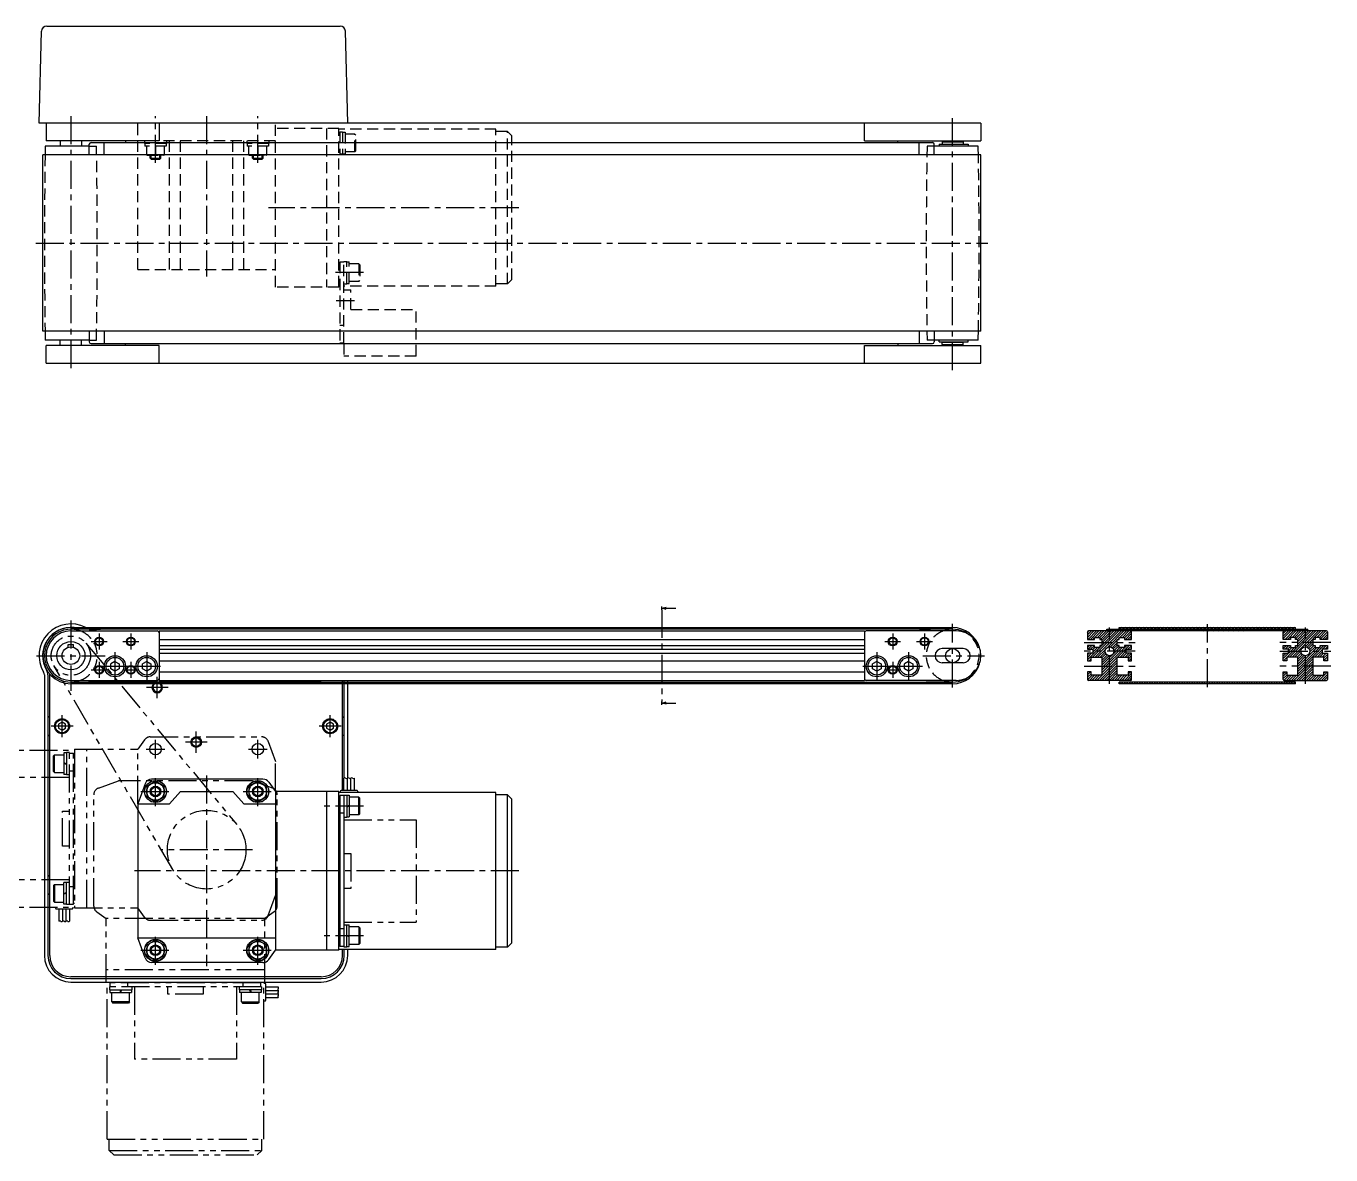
# Model space of a CAD drawing. Extents: x 0 to 1118, y -8 to 640.
# Drawn here: x 378 to 1118, y 0 to 640 of the extents above; entities that cross this region are included whole.
import ezdxf

# ---------------------------------------------------------------- set-up
doc = ezdxf.new("R2010")
doc.units = 0
doc.header["$LTSCALE"] = 0.5
for name, pattern in [('CENTER', [50.8, 31.75, -6.35, 6.35, -6.35]), ('DASHED', [19.05, 12.7, -6.35]), ('PHANTOM', [63.5, 31.75, -6.35, 6.35, -6.35, 6.35, -6.35])]:
    doc.linetypes.add(name, pattern=pattern)
doc.layers.get('0').update_dxf_attribs({"linetype": 'CONTINUOUS'})
for name, color, linetype in [('MSM_CENTER', 1, 'CENTER'), ('MSM_CONTINUOUS', 7, 'CONTINUOUS'), ('MSM_DASHED', 4, 'DASHED'), ('MSM_IMAGINARY', 6, 'PHANTOM'), ('MSM_NARROW', 5, 'CONTINUOUS')]:
    doc.layers.add(name, color=color, linetype=linetype)

# ---------------------------------------------------------------- blocks, each defined once
blk = doc.blocks.new('_OPEN30')
at = {"color": 0, "linetype": 'BYBLOCK'}
for p, q in [((-1, 0.27), (0, 0)), ((0, 0), (-1, -0.27)), ((0, 0), (-1, 0))]:
    blk.add_line(p, q, dxfattribs=at)
blk = doc.blocks.new('*U79')
at = {"layer": 'MSM_CONTINUOUS'}
blk.add_lwpolyline([(741.06, 309.9), (746.56, 309.9)], dxfattribs=at)
at = {"layer": 'MSM_CONTINUOUS', "xscale": 2.5, "yscale": 2.5, "zscale": 2.5, "rotation": 180}
blk.add_blockref('_OPEN30', (738.56, 309.9), dxfattribs=at)
blk = doc.blocks.new('*U80')
at = {"layer": 'MSM_CONTINUOUS'}
blk.add_lwpolyline([(741.06, 256.1), (746.56, 256.1)], dxfattribs=at)
at = {"layer": 'MSM_CONTINUOUS', "xscale": 2.5, "yscale": 2.5, "zscale": 2.5, "rotation": 180}
blk.add_blockref('_OPEN30', (738.56, 256.1), dxfattribs=at)

msp = doc.modelspace()

# ---------------------------------------------------------------- linework, layer by layer
at = {"layer": 'MSM_CENTER'}
for p, q in [((403.52, 588.9), (403.52, 444.9)), ((451.52, 562.4), (451.52, 588.9)), ((480.52, 588.9), (480.52, 497.9)), ((509.52, 562.4), (509.52, 588.9)), ((903.52, 444.9), (903.52, 588.9)), ((567.12, 573.67), (551.22, 573.67)), ((657.52, 536.9), (515.52, 536.9)), ((383.62, 516.9), (923.42, 516.9)), ((569.42, 500.13), (553.52, 500.13)), ((564.32, 484.1), (554.02, 484.1)), ((738.56, 308.9), (738.56, 257.1)), ((403.52, 302.9), (403.52, 263.1)), ((903.52, 265), (903.52, 301)), ((992.49, 267), (992.49, 299)), ((1047.99, 265.1), (1047.99, 300.9)), ((1103.49, 267), (1103.49, 299)), ((415.02, 291), (424.02, 291)), ((419.52, 295.5), (419.52, 286.5)), ((433.02, 291), (442.02, 291)), ((437.52, 295.5), (437.52, 286.5)), ((865.02, 291), (874.02, 291)), ((869.52, 295.5), (869.52, 286.5)), ((883.02, 291), (892.02, 291)), ((887.52, 295.5), (887.52, 286.5)), ((977.99, 290.5), (1006.99, 290.5)), ((1117.99, 290.5), (1088.99, 290.5)), ((384.07, 283), (422.97, 283)), ((428.52, 285), (428.52, 269)), ((446.52, 285), (446.52, 269)), ((860.52, 285), (860.52, 269)), ((878.52, 285), (878.52, 269)), ((886.52, 283), (921.52, 283)), ((1006.99, 285.5), (977.99, 285.5)), ((1088.99, 285.5), (1117.99, 285.5)), ((415.02, 275), (424.02, 275)), ((419.52, 279.5), (419.52, 270.5)), ((420.52, 277), (436.52, 277)), ((433.02, 275), (442.02, 275)), ((437.52, 279.5), (437.52, 270.5)), ((438.52, 277), (454.52, 277)), ((852.52, 277), (868.52, 277)), ((865.02, 275), (874.02, 275)), ((869.52, 279.5), (869.52, 270.5)), ((870.52, 277), (886.52, 277)), ((977.99, 277), (1006.99, 277)), ((1117.99, 277), (1088.99, 277)), ((452.52, 258.9), (452.52, 271.1)), ((458.62, 265), (446.42, 265)), ((398.52, 236.75), (398.52, 249.25)), ((550.52, 236.75), (550.52, 249.25)), ((404.77, 243), (392.27, 243)), ((474.62, 227.9), (474.62, 240.1)), ((556.77, 243), (544.27, 243)), ((446.27, 230), (456.77, 230)), ((451.52, 224.75), (451.52, 235.25)), ((480.72, 234), (468.52, 234)), ((504.27, 230), (514.77, 230)), ((509.52, 224.75), (509.52, 235.25)), ((480.52, 215), (480.52, 107)), ((451.52, 197.75), (451.52, 214.25)), ((509.52, 197.75), (509.52, 214.25)), ((443.27, 206), (459.77, 206)), ((501.27, 206), (517.77, 206)), ((569.42, 197.77), (546.52, 197.77)), ((506.52, 173), (454.52, 173)), ((657.52, 161), (439.52, 161)), ((451.52, 107.75), (451.52, 124.25)), ((509.52, 107.75), (509.52, 124.25)), ((569.42, 124.23), (546.52, 124.23)), ((443.27, 116), (459.77, 116)), ((501.27, 116), (517.77, 116))]:
    msp.add_line(p, q, dxfattribs=at)
at = {"layer": 'MSM_CONTINUOUS'}
for p, q in [((385.52, 584.9), (386.89, 636.98)), ((389.89, 639.9), (556.16, 639.9)), ((560.52, 584.9), (559.16, 636.98)), ((919.52, 584.9), (385.52, 584.9)), ((389.52, 584.9), (389.52, 574.9)), ((453.52, 584.9), (453.52, 574.9)), ((853.52, 574.9), (853.52, 584.9)), ((919.52, 584.9), (919.52, 574.9)), ((413.97, 571.9), (389.02, 571.9)), ((453.52, 574.9), (389.52, 574.9)), ((397.52, 574.9), (397.52, 571.9)), ((409.52, 574.9), (409.52, 571.9)), ((413.97, 566.9), (413.97, 572.9)), ((414.97, 573.9), (892.08, 573.9)), ((422.48, 566.9), (422.48, 573.9)), ((434.52, 574.9), (434.52, 573.9)), ((853.52, 574.9), (919.52, 574.9)), ((872.52, 573.9), (872.52, 574.9)), ((884.57, 566.9), (884.57, 573.9)), ((893.08, 566.9), (893.08, 572.9)), ((918.02, 571.9), (893.08, 571.9)), ((895.87, 572.9), (912.27, 572.9)), ((895.87, 572.9), (895.87, 571.9)), ((897.72, 574.55), (897.52, 574.35)), ((897.52, 574.35), (909.52, 574.35)), ((897.52, 574.35), (897.52, 573.05)), ((897.52, 573.05), (909.52, 573.05)), ((897.72, 574.55), (909.32, 574.55)), ((897.77, 573.05), (897.77, 572.9)), ((899.52, 574.55), (899.52, 574.9)), ((907.52, 574.55), (907.52, 574.9)), ((909.27, 573.05), (909.27, 572.9)), ((909.32, 574.55), (909.52, 574.35)), ((909.32, 574.55), (909.52, 574.35)), ((909.52, 574.35), (909.52, 573.05)), ((912.27, 572.9), (912.27, 571.9)), ((919.42, 566.9), (387.62, 566.9)), ((387.62, 466.9), (387.62, 566.9)), ((919.42, 466.9), (919.42, 566.9)), ((919.42, 466.9), (387.62, 466.9)), ((413.97, 466.9), (413.97, 460.9)), ((422.48, 466.9), (422.48, 459.9)), ((884.57, 466.9), (884.57, 459.9)), ((893.08, 466.9), (893.08, 460.9)), ((413.97, 461.9), (389.02, 461.9)), ((389.52, 448.9), (389.52, 458.9)), ((453.52, 458.9), (389.52, 458.9)), ((397.52, 458.9), (397.52, 461.9)), ((409.52, 458.9), (409.52, 461.9)), ((414.97, 459.9), (892.08, 459.9)), ((434.52, 458.9), (434.52, 459.9)), ((453.52, 448.9), (453.52, 458.9)), ((853.52, 458.9), (919.52, 458.9)), ((853.52, 448.9), (853.52, 458.9)), ((872.52, 459.9), (872.52, 458.9)), ((918.02, 461.9), (893.08, 461.9)), ((895.87, 460.9), (895.87, 461.9)), ((895.87, 460.9), (912.27, 460.9)), ((897.52, 460.75), (909.52, 460.75)), ((897.52, 459.45), (897.52, 460.75)), ((897.52, 459.45), (909.52, 459.45)), ((897.72, 459.25), (897.52, 459.45)), ((897.72, 459.25), (909.32, 459.25)), ((897.77, 460.75), (897.77, 460.9)), ((899.52, 458.9), (899.52, 459.25)), ((907.52, 458.9), (907.52, 459.25)), ((909.27, 460.75), (909.27, 460.9)), ((909.32, 459.25), (909.52, 459.45)), ((909.52, 459.45), (909.52, 460.75)), ((912.27, 460.9), (912.27, 461.9)), ((919.52, 448.9), (919.52, 458.9)), ((389.52, 448.9), (919.52, 448.9)), ((738.56, 308.9), (738.56, 310.9)), ((403.52, 298.9), (903.52, 298.9)), ((903.52, 298), (403.52, 298)), ((403.52, 297), (452.52, 297)), ((422.42, 297.99), (413.97, 297.26)), ((413.97, 297.26), (413.99, 297)), ((453.52, 297), (853.52, 297)), ((453.52, 297), (453.52, 269)), ((853.52, 297), (853.52, 269)), ((905.52, 297), (854.52, 297)), ((884.63, 297.99), (893.08, 297.26)), ((893.06, 297), (893.08, 297.26)), ((979.99, 296.5), (979.99, 292.25)), ((1115.49, 297), (980.49, 297)), ((990.99, 297), (990.99, 298)), ((990.99, 298), (1104.99, 298)), ((997.99, 298), (997.99, 298.9)), ((997.99, 298.9), (1097.99, 298.9)), ((1004.99, 292.25), (1004.99, 296.5)), ((1090.99, 292.25), (1090.99, 296.5)), ((1097.99, 298), (1097.99, 298.9)), ((1104.99, 297), (1104.99, 298)), ((1115.99, 296.5), (1115.99, 292.25)), ((402.02, 289.4), (405.02, 289.4)), ((402.02, 287.77), (402.02, 289.4)), ((405.02, 287.77), (405.02, 289.4)), ((453.52, 292.2), (853.52, 292.2)), ((453.52, 288.7), (853.52, 288.7)), ((979.99, 292.25), (983.99, 292.25)), ((983.99, 288.75), (979.99, 288.75)), ((979.99, 288.75), (979.99, 286.6)), ((983.99, 292.25), (983.99, 293.35)), ((983.99, 293.35), (986.99, 293.35)), ((983.99, 287.65), (983.99, 288.75)), ((986.99, 293.35), (986.99, 292.25)), ((986.99, 292.25), (988.19, 292.25)), ((986.99, 288.75), (986.99, 287.65)), ((988.19, 288.75), (986.99, 288.75)), ((988.19, 292.25), (988.19, 288.75)), ((996.79, 288.75), (996.79, 292.25)), ((996.79, 292.25), (997.99, 292.25)), ((997.99, 288.75), (996.79, 288.75)), ((997.99, 293.35), (1000.99, 293.35)), ((997.99, 292.25), (997.99, 293.35)), ((997.99, 287.65), (997.99, 288.75)), ((1000.99, 293.35), (1000.99, 292.25)), ((1000.99, 292.25), (1004.99, 292.25)), ((1000.99, 288.75), (1000.99, 287.65)), ((1004.99, 288.75), (1000.99, 288.75)), ((1004.99, 286.6), (1004.99, 288.75)), ((1094.99, 292.25), (1090.99, 292.25)), ((1090.99, 288.75), (1094.99, 288.75)), ((1090.99, 286.6), (1090.99, 288.75)), ((1094.99, 293.35), (1094.99, 292.25)), ((1097.99, 293.35), (1094.99, 293.35)), ((1094.99, 288.75), (1094.99, 287.65)), ((1097.99, 292.25), (1097.99, 293.35)), ((1099.19, 292.25), (1097.99, 292.25)), ((1097.99, 287.65), (1097.99, 288.75)), ((1097.99, 288.75), (1099.19, 288.75)), ((1099.19, 288.75), (1099.19, 292.25)), ((1107.79, 292.25), (1107.79, 288.75)), ((1108.99, 292.25), (1107.79, 292.25)), ((1107.79, 288.75), (1108.99, 288.75)), ((1108.99, 293.35), (1108.99, 292.25)), ((1111.99, 293.35), (1108.99, 293.35)), ((1108.99, 288.75), (1108.99, 287.65)), ((1111.99, 292.25), (1111.99, 293.35)), ((1115.99, 292.25), (1111.99, 292.25)), ((1111.99, 288.75), (1115.99, 288.75)), ((1111.99, 287.65), (1111.99, 288.75)), ((1115.99, 288.75), (1115.99, 286.6)), ((453.52, 286.6), (853.52, 286.6)), ((453.52, 284.4), (853.52, 284.4)), ((909.52, 287), (897.52, 287)), ((979.99, 286.6), (982.99, 286.6)), ((982.99, 284.4), (979.99, 284.4)), ((979.99, 284.4), (979.99, 280.1)), ((981.99, 282.1), (988.19, 282.1)), ((981.99, 280.1), (981.99, 282.1)), ((982.99, 286.6), (982.99, 284.4)), ((986.99, 287.65), (983.99, 287.65)), ((988.19, 282.1), (988.19, 271.9)), ((996.79, 271.9), (996.79, 282.1)), ((996.79, 282.1), (1002.99, 282.1)), ((1000.99, 287.65), (997.99, 287.65)), ((1001.99, 286.6), (1004.99, 286.6)), ((1001.99, 284.4), (1001.99, 286.6)), ((1004.99, 284.4), (1001.99, 284.4)), ((1002.99, 282.1), (1002.99, 280.1)), ((1004.99, 280.1), (1004.99, 284.4)), ((1093.99, 286.6), (1090.99, 286.6)), ((1090.99, 284.4), (1093.99, 284.4)), ((1090.99, 280.1), (1090.99, 284.4)), ((1092.99, 282.1), (1092.99, 280.1)), ((1099.19, 282.1), (1092.99, 282.1)), ((1093.99, 284.4), (1093.99, 286.6)), ((1094.99, 287.65), (1097.99, 287.65)), ((1099.19, 271.9), (1099.19, 282.1)), ((1107.79, 282.1), (1107.79, 271.9)), ((1113.99, 282.1), (1107.79, 282.1)), ((1108.99, 287.65), (1111.99, 287.65)), ((1112.99, 286.6), (1112.99, 284.4)), ((1115.99, 286.6), (1112.99, 286.6)), ((1112.99, 284.4), (1115.99, 284.4)), ((1113.99, 280.1), (1113.99, 282.1)), ((1115.99, 284.4), (1115.99, 280.1)), ((428.52, 279.75), (426.14, 278.37)), ((426.14, 275.63), (426.14, 278.37)), ((428.52, 274.25), (426.14, 275.63)), ((428.52, 279.75), (430.9, 278.37)), ((430.9, 275.63), (428.52, 274.25)), ((430.9, 278.37), (430.9, 275.63)), ((446.52, 279.75), (444.14, 278.37)), ((444.14, 275.63), (444.14, 278.37)), ((446.52, 274.25), (444.14, 275.63)), ((446.52, 279.75), (448.9, 278.37)), ((448.9, 275.63), (446.52, 274.25)), ((448.9, 278.37), (448.9, 275.63)), ((453.52, 280.1), (853.52, 280.1)), ((453.52, 273.9), (853.52, 273.9)), ((860.52, 279.75), (858.14, 278.37)), ((858.14, 275.63), (858.14, 278.37)), ((860.52, 274.25), (858.14, 275.63)), ((860.52, 279.75), (862.9, 278.37)), ((862.9, 275.63), (860.52, 274.25)), ((862.9, 278.37), (862.9, 275.63)), ((878.52, 279.75), (876.14, 278.37)), ((876.14, 275.63), (876.14, 278.37)), ((878.52, 274.25), (876.14, 275.63)), ((878.52, 279.75), (880.9, 278.37)), ((880.9, 275.63), (878.52, 274.25)), ((880.9, 278.37), (880.9, 275.63)), ((909.52, 279), (897.52, 279)), ((979.99, 280.1), (981.99, 280.1)), ((981.99, 273.9), (979.99, 273.9)), ((979.99, 273.9), (979.99, 269.5)), ((981.99, 271.9), (981.99, 273.9)), ((1002.99, 280.1), (1004.99, 280.1)), ((1004.99, 273.9), (1002.99, 273.9)), ((1002.99, 273.9), (1002.99, 271.9)), ((1004.99, 269.5), (1004.99, 273.9)), ((1092.99, 280.1), (1090.99, 280.1)), ((1090.99, 273.9), (1092.99, 273.9)), ((1090.99, 269.5), (1090.99, 273.9)), ((1092.99, 273.9), (1092.99, 271.9)), ((1115.99, 280.1), (1113.99, 280.1)), ((1113.99, 271.9), (1113.99, 273.9)), ((1113.99, 273.9), (1115.99, 273.9)), ((1115.99, 273.9), (1115.99, 269.5)), ((388.52, 272.18), (388.52, 113)), ((390.52, 272.18), (390.52, 113)), ((391.52, 113), (391.52, 272.57)), ((403.52, 269), (452.52, 269)), ((403.52, 268), (903.52, 268)), ((903.52, 267.1), (403.52, 267.1)), ((545.52, 268), (413.47, 268)), ((453.52, 269), (853.52, 269)), ((557.52, 268), (557.52, 269)), ((557.52, 206.5), (557.52, 267.1)), ((558.52, 268), (558.52, 269)), ((558.52, 213.65), (558.52, 267.1)), ((560.52, 268), (560.52, 269)), ((560.52, 213.65), (560.52, 267.1)), ((905.52, 269), (854.52, 269)), ((888.52, 269), (903.52, 269)), ((1004.49, 269), (980.49, 269)), ((988.19, 271.9), (981.99, 271.9)), ((1002.99, 271.9), (996.79, 271.9)), ((997.99, 267.1), (997.99, 268)), ((1097.99, 268), (997.99, 268)), ((1097.99, 267.1), (997.99, 267.1)), ((1091.49, 269), (1115.49, 269)), ((1092.99, 271.9), (1099.19, 271.9)), ((1097.99, 267.1), (1097.99, 268)), ((1107.79, 271.9), (1113.99, 271.9)), ((738.56, 255.1), (738.56, 257.1)), ((398.52, 245.31), (396.52, 244.15)), ((396.52, 244.15), (396.52, 241.85)), ((400.52, 244.15), (398.52, 245.31)), ((400.52, 241.85), (400.52, 244.15)), ((550.52, 245.31), (548.52, 244.15)), ((548.52, 244.15), (548.52, 241.85)), ((552.52, 244.15), (550.52, 245.31)), ((552.52, 241.85), (552.52, 244.15)), ((396.52, 241.85), (398.52, 240.69)), ((398.52, 240.69), (400.52, 241.85)), ((548.52, 241.85), (550.52, 240.69)), ((550.52, 240.69), (552.52, 241.85)), ((445.58, 210.35), (441.52, 199)), ((451.52, 211.77), (446.52, 208.89)), ((446.52, 208.89), (446.52, 203.11)), ((512.47, 213), (449.34, 213)), ((456.52, 208.89), (451.52, 211.77)), ((456.52, 203.11), (456.52, 208.89)), ((509.52, 211.77), (504.52, 208.89)), ((504.52, 208.89), (504.52, 203.11)), ((514.52, 208.89), (509.52, 211.77)), ((514.52, 203.11), (514.52, 208.89)), ((515.72, 211.32), (519.52, 206)), ((558.29, 206.5), (558.29, 213.55)), ((560.29, 206.5), (560.29, 213.55)), ((562.29, 206.5), (562.29, 213.55)), ((564.29, 206.5), (564.29, 213.55)), ((446.52, 203.11), (451.52, 200.23)), ((451.52, 200.23), (456.52, 203.11)), ((459.52, 199), (465.61, 206)), ((465.61, 206), (495.44, 206)), ((501.52, 199), (495.44, 206)), ((504.52, 203.11), (509.52, 200.23)), ((509.52, 200.23), (514.52, 203.11)), ((519.52, 206), (519.52, 116)), ((555.52, 206), (519.52, 206)), ((548.52, 206), (548.52, 116)), ((555.52, 116), (555.52, 206)), ((644.52, 205.5), (555.52, 205.5)), ((556.02, 203.27), (555.52, 203.27)), ((556.02, 203.77), (556.02, 118.23)), ((558.32, 203.77), (556.02, 203.77)), ((556.29, 206), (556.29, 205.5)), ((565.79, 206.5), (556.79, 206.5)), ((558.32, 204.02), (558.32, 117.98)), ((558.32, 204.02), (559.92, 204.02)), ((559.92, 204.02), (559.92, 191.52)), ((559.92, 203.87), (561.42, 203.87)), ((561.42, 203.87), (561.42, 191.67)), ((566.82, 202.77), (561.42, 202.77)), ((566.29, 206), (566.29, 205.5)), ((566.82, 192.77), (566.82, 202.77)), ((566.82, 202.77), (567.42, 202.17)), ((567.42, 193.37), (567.42, 202.17)), ((644.52, 116.5), (644.52, 205.5)), ((651.02, 204.2), (644.52, 204.2)), ((651.02, 117.8), (651.02, 204.2)), ((651.02, 204.2), (653.52, 201.7)), ((653.52, 120.3), (653.52, 201.7)), ((441.52, 199), (441.52, 123)), ((441.52, 199), (459.52, 199)), ((501.52, 199), (519.52, 199)), ((558.32, 193.77), (556.02, 193.77)), ((559.92, 197.77), (561.42, 198.17)), ((559.92, 197.37), (561.42, 197.77)), ((566.82, 192.77), (561.42, 192.77)), ((566.82, 192.77), (567.42, 193.37)), ((556.02, 192.27), (555.52, 192.27)), ((558.32, 191.52), (559.92, 191.52)), ((559.92, 191.67), (561.42, 191.67)), ((556.02, 129.77), (555.52, 129.77)), ((558.32, 128.23), (556.02, 128.23)), ((558.32, 130.48), (559.92, 130.48)), ((559.92, 117.98), (559.92, 130.48)), ((559.92, 130.33), (561.42, 130.33)), ((561.42, 118.13), (561.42, 130.33)), ((566.82, 129.23), (561.42, 129.23)), ((566.82, 129.23), (566.82, 119.23)), ((566.82, 129.23), (567.42, 128.63)), ((567.42, 128.63), (567.42, 119.83)), ((441.52, 123), (519.52, 123)), ((445.58, 111.65), (441.52, 123)), ((451.52, 121.77), (446.52, 118.89)), ((446.52, 118.89), (446.52, 113.11)), ((456.52, 118.89), (451.52, 121.77)), ((456.52, 113.11), (456.52, 118.89)), ((509.52, 121.77), (504.52, 118.89)), ((504.52, 118.89), (504.52, 113.11)), ((514.52, 118.89), (509.52, 121.77)), ((514.52, 113.11), (514.52, 118.89)), ((556.02, 118.77), (555.52, 118.77)), ((559.92, 124.63), (561.42, 124.23)), ((559.92, 124.23), (561.42, 123.83)), ((566.82, 119.23), (561.42, 119.23)), ((566.82, 119.23), (567.42, 119.83)), ((651.02, 117.8), (653.52, 120.3)), ((446.52, 113.11), (451.52, 110.23)), ((451.52, 110.23), (456.52, 113.11)), ((504.52, 113.11), (509.52, 110.23)), ((509.52, 110.23), (514.52, 113.11)), ((515.72, 110.68), (519.52, 116)), ((555.52, 116), (519.52, 116)), ((644.52, 116.5), (555.52, 116.5)), ((558.32, 118.23), (556.02, 118.23)), ((557.52, 113), (557.52, 116.5)), ((558.32, 117.98), (559.92, 117.98)), ((558.52, 113), (558.52, 116.5)), ((559.92, 118.13), (561.42, 118.13)), ((560.52, 113), (560.52, 116.5)), ((651.02, 117.8), (644.52, 117.8)), ((512.47, 109), (449.34, 109)), ((545.52, 101), (403.52, 101)), ((403.52, 100), (545.52, 100)), ((403.52, 98), (545.52, 98))]:
    msp.add_line(p, q, dxfattribs=at)
for centre, radius in [((403.52, 283), 8), ((419.52, 291), 2.07), ((437.52, 291), 2.07), ((869.52, 291), 2.07), ((887.52, 291), 2.07), ((403.52, 283), 5), ((428.52, 277), 6), ((428.52, 277), 5), ((446.52, 277), 6), ((446.52, 277), 5), ((860.52, 277), 6), ((860.52, 277), 5), ((878.52, 277), 6), ((878.52, 277), 5), ((903.52, 283), 4), ((992.49, 285.5), 2.5), ((1103.49, 285.5), 2.5), ((419.52, 275), 2.07), ((437.52, 275), 2.07), ((869.52, 275), 2.07), ((398.52, 243), 4.25), ((398.52, 243), 3.75), ((550.52, 243), 4.25), ((550.52, 243), 3.75), ((451.52, 230), 3.25), ((474.62, 234), 2.46), ((509.52, 230), 3.25), ((451.52, 206), 6.25), ((451.52, 206), 6.1), ((451.52, 206), 5), ((451.52, 206), 3), ((509.52, 206), 6.25), ((509.52, 206), 6.1), ((509.52, 206), 5), ((509.52, 206), 3), ((451.52, 116), 6.25), ((451.52, 116), 6.1), ((451.52, 116), 5), ((451.52, 116), 3), ((509.52, 116), 6.25), ((509.52, 116), 6.1), ((509.52, 116), 5), ((509.52, 116), 3)]:
    msp.add_circle(centre, radius, dxfattribs=at)
for centre, radius, start, end in [((389.89, 636.9), 3, 90, 178.5), ((556.16, 636.9), 3, 1.5, 90), ((3413.77, 516.9), 3025.25, 178.95829, 179.053), ((414.97, 572.9), 1, 90, 180), ((892.08, 572.9), 1, 0, 90), ((-2106.73, 516.9), 3025.25, 0.947, 1.04171), ((3413.77, 516.9), 3025.25, 180.947, 181.04171), ((-2106.73, 516.9), 3025.25, 358.95829, 359.053), ((414.97, 460.9), 1, 180, 270), ((892.08, 460.9), 1, 270, 0), ((403.52, 283), 18, 62.04711, 211.00272), ((403.52, 283), 16, 83.5908, 211.00272), ((403.52, 283), 15.9, 90, 270), ((403.52, 283), 15, 68.96053, 291.03947), ((403.52, 283), 14, 90, 270), ((422.46, 297.5), 0.5, 90, 95), ((452.52, 296), 1, 0, 90), ((854.52, 296), 1, 90, 180), ((884.59, 297.5), 0.5, 85, 90), ((903.52, 283), 15, 56.63299, 111.03947), ((903.52, 283), 15.9, 17.03381, 90), ((905.52, 283), 14, 270, 90), ((980.49, 296.5), 0.5, 90, 180), ((1004.49, 296.5), 0.5, 0, 90), ((1091.49, 296.5), 0.5, 90, 180), ((1115.49, 296.5), 0.5, 0, 90), ((897.52, 283), 4, 90, 270), ((909.52, 283), 4, 270, 90), ((385.52, 272.18), 5, 0, 31.00272), ((903.52, 283), 15.9, 270, 342.96619), ((385.52, 272.18), 3, 0, 31.00272), ((452.52, 265), 3, 135.573, 44.427), ((452.52, 270), 1, 270, 0), ((854.52, 270), 1, 180, 270), ((903.52, 283), 15, 248.96053, 303.36701), ((980.49, 269.5), 0.5, 180, 270), ((1004.49, 269.5), 0.5, 270, 0), ((1091.49, 269.5), 0.5, 180, 270), ((1115.49, 269.5), 0.5, 270, 0), ((391.52, 249), 1, 180, 270), ((557.52, 249), 1, 270, 0), ((391.52, 237), 1, 90, 180), ((557.52, 237), 1, 0, 90), ((449.34, 209), 4, 90, 160.34602), ((512.47, 209), 4, 35.53757, 90), ((556.79, 206), 0.5, 90, 180), ((565.79, 206), 0.5, 0, 90), ((391.52, 158.92), 1, 180, 260.40593), ((390.52, 153), 5, 78.46304, 80.40593), ((391.52, 147.08), 1, 99.59407, 180), ((390.52, 153), 5, 279.59407, 281.53696), ((403.52, 113), 15, 180, 270), ((403.52, 113), 13, 180, 270), ((403.52, 113), 12, 180, 270), ((449.34, 113), 4, 199.65398, 270), ((545.52, 113), 12, 270, 0), ((545.52, 113), 13, 270, 0), ((545.52, 113), 15, 270, 0), ((512.47, 113), 4, 270, 324.46228)]:
    msp.add_arc(centre, radius, start, end, dxfattribs=at)
at = {"layer": 'MSM_DASHED'}
for p, q in [((441.52, 501.9), (441.52, 584.9)), ((519.52, 491.9), (519.52, 584.9)), ((555.52, 581.9), (519.52, 581.9)), ((548.52, 581.9), (548.52, 491.9)), ((555.52, 491.9), (555.52, 581.9)), ((644.52, 581.4), (555.52, 581.4)), ((556.02, 579.17), (555.52, 579.17)), ((556.02, 579.92), (557.62, 579.92)), ((556.02, 579.92), (556.02, 567.42)), ((557.62, 579.92), (557.62, 567.42)), ((557.62, 579.77), (559.12, 579.77)), ((559.12, 579.77), (559.12, 567.57)), ((564.52, 578.67), (559.12, 578.67)), ((564.52, 568.67), (564.52, 578.67)), ((564.52, 578.67), (565.12, 578.07)), ((565.12, 569.27), (565.12, 578.07)), ((644.52, 492.4), (644.52, 581.4)), ((651.02, 580.1), (644.52, 580.1)), ((651.02, 493.7), (651.02, 580.1)), ((651.02, 580.1), (653.52, 577.6)), ((653.52, 496.2), (653.52, 577.6)), ((413.97, 571.9), (418.02, 571.9)), ((445.27, 574.9), (445.27, 573.3)), ((457.77, 573.3), (445.27, 573.3)), ((445.42, 573.3), (445.42, 571.8)), ((457.62, 571.8), (445.42, 571.8)), ((446.52, 566.8), (446.52, 571.8)), ((451.52, 571.8), (451.52, 567.24)), ((519.52, 574.9), (453.52, 574.9)), ((456.52, 571.8), (456.52, 566.8)), ((457.62, 573.3), (457.62, 571.8)), ((457.77, 574.9), (457.77, 573.3)), ((459.52, 501.9), (459.52, 574.9)), ((465.62, 501.9), (465.62, 574.9)), ((495.42, 501.9), (495.42, 574.9)), ((501.52, 501.9), (501.52, 574.9)), ((503.27, 574.9), (503.27, 573.3)), ((515.77, 573.3), (503.27, 573.3)), ((503.42, 573.3), (503.42, 571.8)), ((515.62, 571.8), (503.42, 571.8)), ((504.52, 566.8), (504.52, 571.8)), ((509.52, 571.8), (509.52, 567.24)), ((514.52, 571.8), (514.52, 566.8)), ((515.62, 573.3), (515.62, 571.8)), ((515.77, 574.9), (515.77, 573.3)), ((893.08, 571.9), (889.02, 571.9)), ((446.52, 566.8), (456.52, 566.8)), ((448.52, 564.94), (448.52, 566.8)), ((449.07, 564.4), (448.52, 564.94)), ((448.52, 564.94), (454.52, 564.94)), ((449.07, 564.4), (449.07, 566.8)), ((449.07, 564.4), (453.98, 564.4)), ((453.98, 564.4), (453.98, 566.8)), ((453.98, 564.4), (454.52, 564.94)), ((454.52, 564.94), (454.52, 566.8)), ((504.52, 566.8), (514.52, 566.8)), ((506.52, 564.94), (506.52, 566.8)), ((507.07, 564.4), (506.52, 564.94)), ((506.52, 564.94), (512.52, 564.94)), ((507.07, 564.4), (507.07, 566.8)), ((507.07, 564.4), (511.98, 564.4)), ((511.98, 564.4), (511.98, 566.8)), ((511.98, 564.4), (512.52, 564.94)), ((512.52, 564.94), (512.52, 566.8)), ((556.02, 568.17), (555.52, 568.17)), ((556.02, 567.42), (557.62, 567.42)), ((557.62, 567.57), (559.12, 567.57)), ((564.52, 568.67), (559.12, 568.67)), ((564.52, 568.67), (565.12, 569.27)), ((556.02, 505.63), (555.52, 505.63)), ((556.02, 506.15), (556.02, 460.13)), ((558.32, 506.15), (556.02, 506.15)), ((558.32, 460.13), (558.32, 506.4)), ((558.32, 506.38), (559.92, 506.38)), ((559.92, 493.88), (559.92, 506.38)), ((559.92, 506.23), (561.42, 506.23)), ((561.42, 494.03), (561.42, 506.23)), ((566.82, 505.13), (561.42, 505.13)), ((566.82, 505.13), (566.82, 495.13)), ((566.82, 505.13), (567.42, 504.53)), ((567.42, 504.53), (567.42, 495.73)), ((441.52, 501.9), (519.52, 501.9)), ((566.82, 495.13), (567.42, 495.73)), ((651.02, 493.7), (653.52, 496.2)), ((555.52, 491.9), (519.52, 491.9)), ((556.02, 494.63), (555.52, 494.63)), ((556.02, 492.4), (555.52, 492.4)), ((558.32, 493.88), (559.92, 493.88)), ((644.52, 492.4), (558.32, 492.4)), ((558.32, 490.3), (562.32, 490.3)), ((559.92, 494.03), (561.42, 494.03)), ((566.82, 495.13), (561.42, 495.13)), ((562.32, 479.3), (562.32, 490.3)), ((651.02, 493.7), (644.52, 493.7)), ((562.32, 479.3), (599.32, 479.3)), ((599.32, 452.8), (599.32, 479.3)), ((558.32, 470.15), (556.02, 470.15)), ((413.97, 461.9), (418.02, 461.9)), ((558.32, 460.13), (556.02, 460.13)), ((558.32, 460.13), (558.32, 452.8)), ((893.08, 461.9), (889.02, 461.9)), ((599.32, 452.8), (558.32, 452.8))]:
    msp.add_line(p, q, dxfattribs=at)
for centre, radius, start, end in [((-2606.73, 516.9), 3025.25, 358.95829, 1.04171), ((3913.77, 516.9), 3025.25, 178.95829, 181.04171), ((3413.77, 516.9), 3025.25, 179.053, 180.947), ((449.02, 574.02), 7.22, 249.74384, 290.25616), ((454.02, 574.02), 7.22, 249.74384, 290.25616), ((507.02, 574.02), 7.22, 249.74384, 290.25616), ((512.02, 574.02), 7.22, 249.74384, 290.25616), ((-2106.73, 516.9), 3025.25, 359.053, 0.947), ((403.52, 283), 15, 291.03947, 68.96053), ((903.52, 283), 15, 111.03947, 248.96053), ((903.52, 283), 15, 303.36701, 56.63299)]:
    msp.add_arc(centre, radius, start, end, dxfattribs=at)
at = {"layer": 'MSM_IMAGINARY'}
for p, q in [((412.09, 290.12), (497.65, 187.25)), ((461.27, 161.78), (393.9, 277.39)), ((448.58, 237), (511.71, 237)), ((316.52, 229.5), (405.52, 229.5)), ((405.52, 230), (405.52, 140)), ((405.52, 230), (441.52, 230)), ((412.52, 140), (412.52, 230)), ((445.33, 235.32), (441.52, 230)), ((441.52, 199), (441.52, 230)), ((515.47, 234.35), (519.52, 223)), ((394.22, 226.77), (393.62, 226.17)), ((393.62, 217.37), (393.62, 226.17)), ((394.22, 216.77), (394.22, 226.77)), ((394.22, 226.77), (399.62, 226.77)), ((399.62, 227.87), (399.62, 215.67)), ((401.12, 227.87), (399.62, 227.87)), ((401.12, 221.77), (399.62, 222.17)), ((401.12, 228.02), (401.12, 215.52)), ((402.72, 228.02), (401.12, 228.02)), ((402.72, 141.98), (402.72, 228.02)), ((402.72, 227.77), (405.02, 227.77)), ((405.02, 142.23), (405.02, 227.77)), ((405.02, 227.23), (405.52, 227.23)), ((519.52, 206), (519.52, 223)), ((394.22, 216.77), (393.62, 217.37)), ((394.22, 216.77), (399.62, 216.77)), ((401.12, 221.37), (399.62, 221.77)), ((401.12, 215.67), (399.62, 215.67)), ((402.72, 215.52), (401.12, 215.52)), ((402.72, 217.77), (405.02, 217.77)), ((405.02, 216.23), (405.52, 216.23)), ((402.72, 214), (361.72, 214)), ((402.72, 214), (361.72, 214)), ((419.18, 207.95), (430.52, 212)), ((506.52, 212), (430.52, 212)), ((517.87, 207.95), (506.52, 212)), ((416.52, 141.06), (416.52, 204.18)), ((520.52, 141.06), (520.52, 204.18)), ((398.72, 194.93), (402.72, 194.93)), ((398.72, 175.07), (398.72, 194.93)), ((398.72, 194.93), (402.72, 194.93)), ((398.72, 175.07), (398.72, 194.93)), ((558.32, 190), (599.32, 190)), ((558.32, 190), (599.32, 190)), ((599.32, 190), (599.32, 132)), ((599.32, 190), (599.32, 132)), ((402.72, 175.07), (398.72, 175.07)), ((402.72, 175.07), (398.72, 175.07)), ((558.32, 170.93), (562.32, 170.93)), ((558.32, 170.93), (562.32, 170.93)), ((562.32, 170.93), (562.32, 151.07)), ((562.32, 170.93), (562.32, 151.07)), ((402.72, 156), (361.72, 156)), ((402.72, 156), (361.72, 156)), ((394.22, 153.23), (393.62, 152.63)), ((393.62, 152.63), (393.62, 143.83)), ((394.22, 153.23), (394.22, 143.23)), ((394.22, 153.23), (399.62, 153.23)), ((399.62, 142.13), (399.62, 154.33)), ((401.12, 154.33), (399.62, 154.33)), ((401.12, 148.63), (399.62, 148.23)), ((401.12, 148.23), (399.62, 147.83)), ((401.12, 141.98), (401.12, 154.48)), ((402.72, 154.48), (401.12, 154.48)), ((402.72, 152.23), (405.02, 152.23)), ((405.02, 153.73), (405.52, 153.73)), ((562.32, 151.07), (558.32, 151.07)), ((562.32, 151.07), (558.32, 151.07)), ((394.22, 143.23), (393.62, 143.83)), ((394.22, 143.23), (399.62, 143.23)), ((401.12, 142.13), (399.62, 142.13)), ((402.72, 141.98), (401.12, 141.98)), ((402.72, 142.23), (405.02, 142.23)), ((405.02, 142.73), (405.52, 142.73)), ((515.47, 135.65), (519.52, 147)), ((316.52, 140.5), (405.52, 140.5)), ((394.76, 140), (394.76, 140.5)), ((395.26, 139.5), (404.26, 139.5)), ((396.76, 139.5), (396.76, 132.45)), ((398.76, 139.5), (398.76, 132.45)), ((400.76, 139.5), (400.76, 132.45)), ((402.76, 139.5), (402.76, 132.45)), ((404.76, 140), (404.76, 140.5)), ((405.52, 140), (441.52, 140)), ((418.2, 137.8), (423.52, 134)), ((513.52, 134), (423.52, 134)), ((423.52, 98), (423.52, 134)), ((445.33, 134.68), (441.52, 140)), ((518.85, 137.8), (513.52, 134)), ((513.52, 98), (513.52, 134)), ((448.58, 133), (511.71, 133)), ((558.32, 132), (599.32, 132)), ((558.32, 132), (599.32, 132)), ((513.52, 105), (423.52, 105)), ((424.02, 9), (424.02, 98)), ((511.29, 97.5), (425.76, 97.5)), ((425.76, 95.2), (425.76, 97.5)), ((426.29, 97.5), (426.29, 98)), ((435.76, 95.2), (435.76, 97.5)), ((437.29, 97.5), (437.29, 98)), ((499.79, 97.5), (499.79, 98)), ((501.29, 95.2), (501.29, 97.5)), ((510.79, 97.5), (510.79, 98)), ((511.29, 95.2), (511.29, 97.5)), ((513.02, 9), (513.02, 98)), ((513.52, 97.24), (513.02, 97.24)), ((514.02, 87.74), (514.02, 96.74)), ((511.54, 95.2), (425.51, 95.2)), ((425.51, 95.2), (425.51, 93.6)), ((425.51, 93.6), (438.01, 93.6)), ((425.66, 93.6), (425.66, 92.1)), ((425.66, 92.1), (437.86, 92.1)), ((426.76, 86.7), (426.76, 92.1)), ((431.75, 93.6), (431.36, 92.1)), ((432.15, 93.6), (431.76, 92.1)), ((436.76, 86.7), (436.76, 92.1)), ((437.86, 93.6), (437.86, 92.1)), ((438.01, 95.2), (438.01, 93.6)), ((439.52, 95.2), (439.52, 54.2)), ((439.52, 95.2), (439.52, 54.2)), ((458.59, 91.2), (458.59, 95.2)), ((458.59, 91.2), (458.59, 95.2)), ((478.46, 91.2), (458.59, 91.2)), ((478.46, 91.2), (458.59, 91.2)), ((478.46, 95.2), (478.46, 91.2)), ((478.46, 95.2), (478.46, 91.2)), ((497.52, 95.2), (497.52, 54.2)), ((497.52, 95.2), (497.52, 54.2)), ((499.04, 95.2), (499.04, 93.6)), ((511.54, 93.6), (499.04, 93.6)), ((499.19, 93.6), (499.19, 92.1)), ((511.39, 92.1), (499.19, 92.1)), ((500.29, 86.7), (500.29, 92.1)), ((504.9, 93.6), (505.29, 92.1)), ((505.3, 93.6), (505.69, 92.1)), ((510.29, 86.7), (510.29, 92.1)), ((511.39, 93.6), (511.39, 92.1)), ((511.54, 95.2), (511.54, 93.6)), ((514.02, 95.24), (521.07, 95.24)), ((514.02, 93.24), (521.07, 93.24)), ((514.02, 91.24), (521.07, 91.24)), ((514.02, 89.24), (521.07, 89.24)), ((436.76, 86.7), (426.76, 86.7)), ((426.76, 86.7), (427.36, 86.1)), ((436.16, 86.1), (427.36, 86.1)), ((436.76, 86.7), (436.16, 86.1)), ((500.29, 86.7), (510.29, 86.7)), ((500.29, 86.7), (500.89, 86.1)), ((500.89, 86.1), (509.69, 86.1)), ((510.29, 86.7), (509.69, 86.1)), ((513.52, 87.24), (513.02, 87.24)), ((497.52, 54.2), (439.52, 54.2)), ((497.52, 54.2), (439.52, 54.2)), ((424.02, 9), (513.02, 9)), ((425.32, 2.5), (425.32, 9)), ((511.72, 2.5), (511.72, 9)), ((425.32, 2.5), (511.72, 2.5)), ((425.32, 2.5), (427.82, 0)), ((427.82, 0), (509.22, 0)), ((511.72, 2.5), (509.22, 0))]:
    msp.add_line(p, q, dxfattribs=at)
for centre, radius in [((403.52, 283), 11.14), ((480.52, 173), 22.28)]:
    msp.add_circle(centre, radius, dxfattribs=at)
for centre, radius, start, end in [((448.58, 233), 4, 90, 144.46228), ((511.71, 233), 4, 19.65398, 90), ((420.52, 204.18), 4, 109.65398, 180), ((516.52, 204.18), 4, 0, 70.34602), ((420.52, 141.06), 4, 180, 234.46228), ((516.52, 141.06), 4, 305.53757, 0), ((395.26, 140), 0.5, 180, 270), ((404.26, 140), 0.5, 270, 0), ((448.58, 137), 4, 215.53757, 270), ((511.71, 137), 4, 270, 340.34602), ((397.26, 131.59), 1, 60, 120), ((398.26, 133.32), 1, 240.00001, 299.99997), ((399.26, 131.59), 1, 60, 120), ((400.26, 133.32), 1, 240.00004, 299.99996), ((401.26, 131.59), 1, 60, 120), ((402.26, 133.32), 1, 240.00001, 299.99997), ((513.52, 96.74), 0.5, 0, 90), ((521.94, 93.74), 1, 150, 210), ((521.94, 91.74), 1, 150, 210), ((521.94, 89.74), 1, 150, 210), ((520.21, 94.74), 1, 330.00001, 29.99997), ((520.21, 92.74), 1, 330.00004, 29.99996), ((520.21, 90.74), 1, 330.00001, 29.99997), ((513.52, 87.74), 0.5, 270, 0)]:
    msp.add_arc(centre, radius, start, end, dxfattribs=at)
at = {"layer": 'MSM_NARROW'}
for p, q in [((979.99, 296.2), (980.79, 297)), ((979.99, 294.79), (982.2, 297)), ((979.99, 293.37), (983.62, 297)), ((980.28, 292.25), (985.03, 297)), ((981.69, 292.25), (986.44, 297)), ((982.86, 282.1), (997.76, 297)), ((984.21, 293.35), (987.86, 297)), ((984.27, 282.1), (999.17, 297)), ((985.62, 293.35), (989.27, 297)), ((986.99, 293.3), (990.69, 297)), ((987.35, 292.25), (992.1, 297)), ((988.19, 291.67), (993.51, 297)), ((988.19, 290.26), (994.93, 297)), ((988.19, 288.84), (996.34, 297)), ((991.27, 287.68), (1000.59, 297)), ((992.1, 297), (993.1, 298)), ((994.93, 297), (995.93, 298)), ((997.76, 297), (998.76, 298)), ((998.89, 298), (997.99, 298.52)), ((998.35, 293.35), (1002, 297)), ((1000.89, 298), (999.33, 298.9)), ((999.76, 293.35), (1003.41, 297)), ((1000.59, 297), (1001.59, 298)), ((1000.99, 293.16), (1004.75, 296.92)), ((1002.89, 298), (1001.33, 298.9)), ((1004.89, 298), (1003.33, 298.9)), ((1003.41, 297), (1004.41, 298)), ((1006.89, 298), (1005.33, 298.9)), ((1006.24, 297), (1007.24, 298)), ((1008.89, 298), (1007.33, 298.9)), ((1009.07, 297), (1010.07, 298)), ((1010.89, 298), (1009.33, 298.9)), ((1012.89, 298), (1011.33, 298.9)), ((1011.9, 297), (1012.9, 298)), ((1014.89, 298), (1013.33, 298.9)), ((1014.73, 297), (1015.73, 298)), ((1016.89, 298), (1015.33, 298.9)), ((1018.89, 298), (1017.33, 298.9)), ((1017.56, 297), (1018.56, 298)), ((1020.89, 298), (1019.33, 298.9)), ((1020.38, 297), (1021.38, 298)), ((1022.89, 298), (1021.33, 298.9)), ((1023.21, 297), (1024.21, 298)), ((1024.89, 298), (1023.33, 298.9)), ((1026.89, 298), (1025.33, 298.9)), ((1026.04, 297), (1027.04, 298)), ((1028.89, 298), (1027.33, 298.9)), ((1028.87, 297), (1029.87, 298)), ((1030.89, 298), (1029.33, 298.9)), ((1032.89, 298), (1031.33, 298.9)), ((1031.7, 297), (1032.7, 298)), ((1034.89, 298), (1033.33, 298.9)), ((1034.53, 297), (1035.53, 298)), ((1036.89, 298), (1035.33, 298.9)), ((1038.89, 298), (1037.33, 298.9)), ((1037.36, 297), (1038.36, 298)), ((1040.89, 298), (1039.33, 298.9)), ((1040.18, 297), (1041.18, 298)), ((1042.89, 298), (1041.33, 298.9)), ((1043.01, 297), (1044.01, 298)), ((1044.89, 298), (1043.33, 298.9)), ((1046.89, 298), (1045.33, 298.9)), ((1045.84, 297), (1046.84, 298)), ((1048.89, 298), (1047.33, 298.9)), ((1048.67, 297), (1049.67, 298)), ((1050.89, 298), (1049.33, 298.9)), ((1052.89, 298), (1051.33, 298.9)), ((1051.5, 297), (1052.5, 298)), ((1054.89, 298), (1053.33, 298.9)), ((1054.33, 297), (1055.33, 298)), ((1056.89, 298), (1055.33, 298.9)), ((1057.15, 297), (1058.15, 298)), ((1058.89, 298), (1057.33, 298.9)), ((1060.89, 298), (1059.33, 298.9)), ((1059.98, 297), (1060.98, 298)), ((1062.89, 298), (1061.33, 298.9)), ((1062.81, 297), (1063.81, 298)), ((1064.89, 298), (1063.33, 298.9)), ((1066.89, 298), (1065.33, 298.9)), ((1065.64, 297), (1066.64, 298)), ((1068.89, 298), (1067.33, 298.9)), ((1068.47, 297), (1069.47, 298)), ((1070.89, 298), (1069.33, 298.9)), ((1071.3, 297), (1072.3, 298)), ((1072.89, 298), (1071.33, 298.9)), ((1074.89, 298), (1073.33, 298.9)), ((1074.12, 297), (1075.12, 298)), ((1076.89, 298), (1075.33, 298.9)), ((1076.95, 297), (1077.95, 298)), ((1078.89, 298), (1077.33, 298.9)), ((1080.89, 298), (1079.33, 298.9)), ((1079.78, 297), (1080.78, 298)), ((1082.89, 298), (1081.33, 298.9)), ((1082.61, 297), (1083.61, 298)), ((1084.89, 298), (1083.33, 298.9)), ((1086.89, 298), (1085.33, 298.9)), ((1085.44, 297), (1086.44, 298)), ((1088.89, 298), (1087.33, 298.9)), ((1088.27, 297), (1089.27, 298)), ((1090.89, 298), (1089.33, 298.9)), ((1090.99, 295.48), (1092.51, 297)), ((1090.99, 294.06), (1093.92, 297)), ((1090.99, 292.65), (1095.34, 297)), ((1091.1, 297), (1092.1, 298)), ((1092.89, 298), (1091.33, 298.9)), ((1092, 292.25), (1096.75, 297)), ((1093.17, 282.1), (1108.07, 297)), ((1094.89, 298), (1093.33, 298.9)), ((1093.42, 292.25), (1098.17, 297)), ((1093.92, 297), (1094.92, 298)), ((1094.58, 282.1), (1109.48, 297)), ((1096.89, 298), (1095.33, 298.9)), ((1095.93, 293.35), (1099.58, 297)), ((1095.99, 282.1), (1110.89, 297)), ((1096.75, 297), (1097.75, 298)), ((1097.99, 298.52), (1097.33, 298.9)), ((1097.34, 293.35), (1100.99, 297)), ((1097.99, 292.58), (1102.41, 297)), ((1099.07, 292.25), (1103.82, 297)), ((1099.19, 290.95), (1105.24, 297)), ((1099.19, 289.54), (1106.65, 297)), ((1099.58, 297), (1100.58, 298)), ((1102.41, 297), (1103.41, 298)), ((1103.3, 287.99), (1112.31, 297)), ((1110.07, 293.35), (1113.72, 297)), ((1111.49, 293.35), (1115.14, 297)), ((1111.99, 292.44), (1115.99, 296.44)), ((979.99, 287.72), (981.02, 288.75)), ((979.99, 280.64), (988.09, 288.75)), ((980.29, 286.6), (982.44, 288.75)), ((981.7, 286.6), (983.85, 288.75)), ((983.11, 292.25), (983.99, 293.13)), ((988.19, 274.7), (1002.24, 288.75)), ((992.96, 287.96), (996.79, 291.79)), ((993.95, 287.53), (996.79, 290.37)), ((994.62, 286.8), (996.79, 288.96)), ((994.98, 285.73), (997.99, 288.74)), ((997, 282.1), (1003.65, 288.75)), ((997.25, 292.25), (997.99, 292.99)), ((1001.49, 292.25), (1004.99, 295.74)), ((1002.91, 292.25), (1004.99, 294.33)), ((1002.91, 286.6), (1004.99, 288.67)), ((1004.32, 292.25), (1004.99, 292.92)), ((1090.99, 288.41), (1091.33, 288.75)), ((1090.99, 286.99), (1092.74, 288.75)), ((1092.01, 286.6), (1094.16, 288.75)), ((1094.83, 292.25), (1094.99, 292.41)), ((1097.99, 288.34), (1098.4, 288.75)), ((1099.19, 273.98), (1113.96, 288.75)), ((1104.51, 287.78), (1107.79, 291.06)), ((1105.33, 287.19), (1107.79, 289.65)), ((1105.85, 286.3), (1108.3, 288.75)), ((1108.97, 292.25), (1108.99, 292.26)), ((1111.99, 288.19), (1112.54, 288.75)), ((1113.22, 292.25), (1115.99, 295.02)), ((1113.22, 286.6), (1115.37, 288.75)), ((1114.63, 292.25), (1115.99, 293.61)), ((979.99, 283.47), (980.91, 284.4)), ((979.99, 282.06), (982.33, 284.4)), ((980.86, 280.1), (981.99, 281.23)), ((982.99, 286.47), (984.16, 287.65)), ((982.99, 285.06), (985.58, 287.65)), ((985.69, 282.1), (990.3, 286.72)), ((987.1, 282.1), (990.03, 285.03)), ((988.19, 277.53), (998.31, 287.65)), ((988.19, 276.12), (999.72, 287.65)), ((988.19, 281.77), (990.46, 284.04)), ((988.19, 280.36), (991.19, 283.36)), ((988.19, 278.94), (992.25, 283.01)), ((988.19, 273.29), (996.79, 281.89)), ((998.41, 282.1), (1001.99, 285.67)), ((999.83, 282.1), (1002.13, 284.4)), ((1001.24, 282.1), (1003.54, 284.4)), ((1002.66, 282.1), (1004.96, 284.4)), ((1002.99, 281.02), (1004.99, 283.02)), ((1003.48, 280.1), (1004.99, 281.6)), ((1004.33, 286.6), (1004.99, 287.26)), ((1090.99, 281.34), (1097.3, 287.65)), ((1090.99, 284.16), (1091.22, 284.4)), ((1090.99, 282.75), (1092.64, 284.4)), ((1091.17, 280.1), (1092.99, 281.92)), ((1093.42, 286.6), (1094.99, 288.16)), ((1093.99, 285.75), (1095.89, 287.65)), ((1097.41, 282.1), (1100.99, 285.69)), ((1098.82, 282.1), (1101.2, 284.48)), ((1099.19, 276.81), (1110.03, 287.65)), ((1099.19, 275.39), (1111.44, 287.65)), ((1099.19, 281.05), (1101.8, 283.66)), ((1099.19, 279.64), (1102.68, 283.13)), ((1099.19, 278.22), (1104.02, 283.06)), ((1099.19, 272.56), (1107.79, 281.16)), ((1105.93, 284.96), (1108.99, 288.02)), ((1108.72, 282.1), (1112.99, 286.36)), ((1110.14, 282.1), (1112.99, 284.95)), ((1111.55, 282.1), (1113.85, 284.4)), ((1112.97, 282.1), (1115.27, 284.4)), ((1113.99, 281.71), (1115.99, 283.71)), ((1113.99, 280.29), (1115.99, 282.29)), ((1114.64, 286.6), (1115.99, 287.95)), ((979.99, 273.57), (980.31, 273.9)), ((979.99, 272.16), (981.73, 273.9)), ((985.31, 269), (996.79, 280.47)), ((986.73, 269), (996.79, 279.06)), ((988.14, 269), (996.79, 277.65)), ((989.56, 269), (996.79, 276.23)), ((990.97, 269), (996.79, 274.82)), ((1002.99, 272.53), (1004.36, 273.9)), ((1004.9, 280.1), (1004.99, 280.19)), ((1090.99, 272.85), (1092.04, 273.9)), ((1092.58, 280.1), (1092.99, 280.51)), ((1097.04, 269), (1107.79, 279.75)), ((1098.45, 269), (1107.79, 278.34)), ((1099.87, 269), (1107.79, 276.92)), ((1101.28, 269), (1107.79, 275.51)), ((1102.69, 269), (1107.79, 274.09)), ((1111.18, 269), (1115.99, 273.81)), ((1113.99, 273.22), (1114.66, 273.9)), ((1115.21, 280.1), (1115.99, 280.88)), ((979.99, 270.74), (981.99, 272.74)), ((980.01, 269.35), (982.56, 271.9)), ((981.07, 269), (983.97, 271.9)), ((982.49, 269), (985.39, 271.9)), ((983.9, 269), (986.8, 271.9)), ((992.38, 269), (996.79, 273.4)), ((993.8, 269), (996.79, 271.99)), ((995.21, 269), (998.11, 271.9)), ((996.63, 269), (999.53, 271.9)), ((998.85, 267.1), (997.99, 267.96)), ((998.04, 269), (1000.94, 271.9)), ((1000.27, 267.1), (999.37, 268)), ((999.46, 269), (1002.36, 271.9)), ((1001.68, 267.1), (1000.78, 268)), ((1000.87, 269), (1004.99, 273.12)), ((1003.09, 267.1), (1002.19, 268)), ((1002.28, 269), (1004.99, 271.7)), ((1004.51, 267.1), (1003.61, 268)), ((1003.7, 269), (1004.99, 270.29)), ((1005.92, 267.1), (1005.02, 268)), ((1007.34, 267.1), (1006.44, 268)), ((1008.75, 267.1), (1007.85, 268)), ((1010.17, 267.1), (1009.27, 268)), ((1011.58, 267.1), (1010.68, 268)), ((1012.99, 267.1), (1012.09, 268)), ((1014.41, 267.1), (1013.51, 268)), ((1015.82, 267.1), (1014.92, 268)), ((1017.24, 267.1), (1016.34, 268)), ((1018.65, 267.1), (1017.75, 268)), ((1020.07, 267.1), (1019.17, 268)), ((1021.48, 267.1), (1020.58, 268)), ((1022.89, 267.1), (1021.99, 268)), ((1024.31, 267.1), (1023.41, 268)), ((1025.72, 267.1), (1024.82, 268)), ((1027.14, 267.1), (1026.24, 268)), ((1028.55, 267.1), (1027.65, 268)), ((1029.96, 267.1), (1029.06, 268)), ((1031.38, 267.1), (1030.48, 268)), ((1032.79, 267.1), (1031.89, 268)), ((1034.21, 267.1), (1033.31, 268)), ((1035.62, 267.1), (1034.72, 268)), ((1037.04, 267.1), (1036.14, 268)), ((1038.45, 267.1), (1037.55, 268)), ((1039.86, 267.1), (1038.96, 268)), ((1041.28, 267.1), (1040.38, 268)), ((1042.69, 267.1), (1041.79, 268)), ((1044.11, 267.1), (1043.21, 268)), ((1045.52, 267.1), (1044.62, 268)), ((1046.94, 267.1), (1046.04, 268)), ((1048.35, 267.1), (1047.45, 268)), ((1049.76, 267.1), (1048.86, 268)), ((1051.18, 267.1), (1050.28, 268)), ((1052.59, 267.1), (1051.69, 268)), ((1054.01, 267.1), (1053.11, 268)), ((1055.42, 267.1), (1054.52, 268)), ((1056.83, 267.1), (1055.93, 268)), ((1058.25, 267.1), (1057.35, 268)), ((1059.66, 267.1), (1058.76, 268)), ((1061.08, 267.1), (1060.18, 268)), ((1062.49, 267.1), (1061.59, 268)), ((1063.91, 267.1), (1063.01, 268)), ((1065.32, 267.1), (1064.42, 268)), ((1066.73, 267.1), (1065.83, 268)), ((1068.15, 267.1), (1067.25, 268)), ((1069.56, 267.1), (1068.66, 268)), ((1070.98, 267.1), (1070.08, 268)), ((1072.39, 267.1), (1071.49, 268)), ((1073.81, 267.1), (1072.91, 268)), ((1075.22, 267.1), (1074.32, 268)), ((1076.63, 267.1), (1075.73, 268)), ((1078.05, 267.1), (1077.15, 268)), ((1079.46, 267.1), (1078.56, 268)), ((1080.88, 267.1), (1079.98, 268)), ((1082.29, 267.1), (1081.39, 268)), ((1083.7, 267.1), (1082.8, 268)), ((1085.12, 267.1), (1084.22, 268)), ((1086.53, 267.1), (1085.63, 268)), ((1087.95, 267.1), (1087.05, 268)), ((1089.36, 267.1), (1088.46, 268)), ((1090.78, 267.1), (1089.88, 268)), ((1090.99, 271.44), (1092.99, 273.44)), ((1090.99, 270.02), (1092.99, 272.02)), ((1092.19, 267.1), (1091.29, 268)), ((1091.39, 269.01), (1094.28, 271.9)), ((1093.6, 267.1), (1092.7, 268)), ((1092.79, 269), (1095.69, 271.9)), ((1095.02, 267.1), (1094.12, 268)), ((1094.21, 269), (1097.11, 271.9)), ((1096.43, 267.1), (1095.53, 268)), ((1095.62, 269), (1098.52, 271.9)), ((1097.85, 267.1), (1096.95, 268)), ((1104.11, 269), (1107.79, 272.68)), ((1105.52, 269), (1108.42, 271.9)), ((1106.94, 269), (1109.84, 271.9)), ((1108.35, 269), (1111.25, 271.9)), ((1109.76, 269), (1112.66, 271.9)), ((1112.59, 269), (1115.99, 272.39)), ((1114.01, 269), (1115.99, 270.98)), ((1115.42, 269), (1115.99, 269.57))]:
    msp.add_line(p, q, dxfattribs=at)
for centre, radius in [((419.52, 291), 2.5), ((437.52, 291), 2.5), ((869.52, 291), 2.5), ((887.52, 291), 2.5), ((419.52, 275), 2.5), ((437.52, 275), 2.5), ((869.52, 275), 2.5), ((474.62, 234), 3), ((451.52, 206), 2.46), ((509.52, 206), 2.46), ((451.52, 116), 2.46), ((509.52, 116), 2.46)]:
    msp.add_circle(centre, radius, dxfattribs=at)
for centre, radius, start, end in [((452.52, 265), 2.46, 121.33081, 58.66919), ((558.79, 212.68), 1, 60.00001, 119.99997), ((559.79, 214.41), 1, 240, 300), ((560.79, 212.68), 1, 60.00004, 119.99996), ((561.79, 214.41), 1, 240, 300), ((562.79, 212.68), 1, 60.00001, 119.99997), ((563.79, 214.41), 1, 240, 300)]:
    msp.add_arc(centre, radius, start, end, dxfattribs=at)

# ---------------------------------------------------------------- block references
at = {"layer": 'MSM_CONTINUOUS'}
for name in ['*U79', '*U80']:
    msp.add_blockref(name, (0, 0), dxfattribs=at)

doc.saveas('drawing.dxf')
